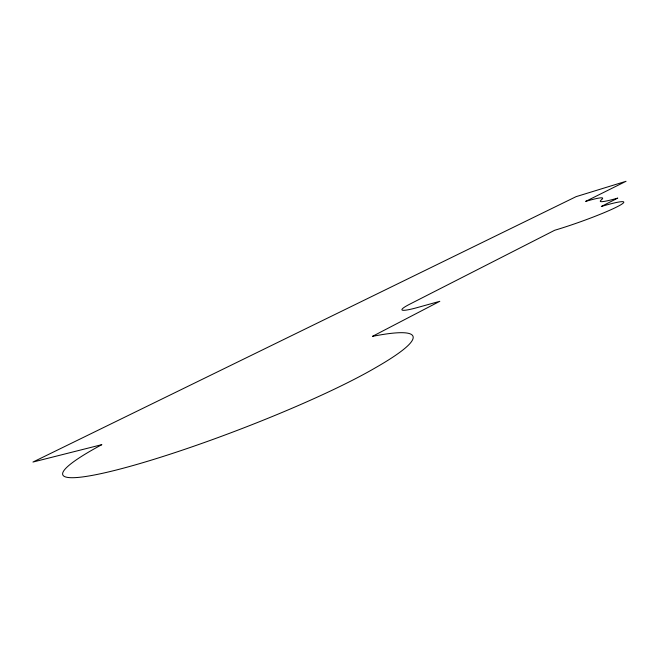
<?xml version="1.0" encoding="UTF-8"?>
<svg xmlns="http://www.w3.org/2000/svg" width="659" height="659" viewBox="0 0 659 659"><rect width="100%" height="100%" fill="white"/><g stroke="black" fill="none" stroke-linecap="round" stroke-linejoin="round"><path stroke-width="0.99" d="M602.359 198.771L600.604 200.649A45.306 3.534 -19.5 0 0 617.755 198.095L601.305 206.489A47.992 3.995 -19.6 0 1 617.425 206.629A47.992 3.995 -19.6 0 1 554.73 230.246L409.873 304.12A42.225 4.152 -20.1 0 0 417.946 307.399L439.808 301.303L372.434 336.37A235.683 26.665 -21.1 0 1 374.831 368.117A181.703 21.047 -21 0 1 131.767 465.88A181.703 21.047 -21 0 1 101.848 444.652L32.95 462.05L576.106 196.646L626.05 181.291L585.645 201.399A43.51 3.353 -19.7 0 1 602.359 198.771"/></g></svg>
